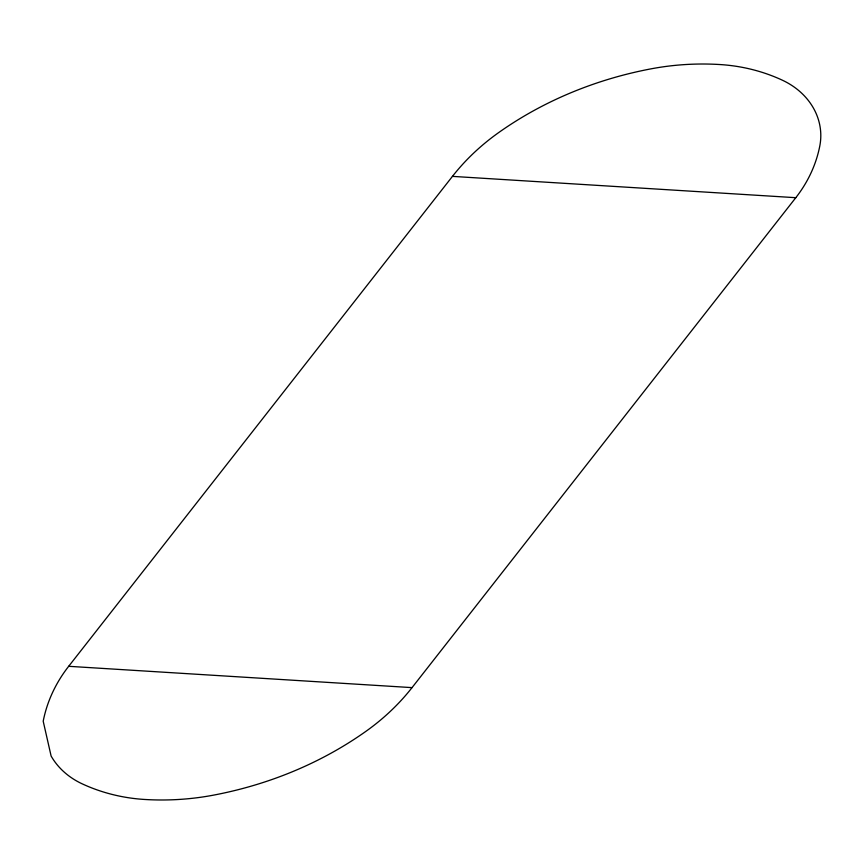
<?xml version="1.0" encoding="UTF-8"?>
<svg xmlns="http://www.w3.org/2000/svg" width="864" height="864" viewBox="0 0 864 864"><rect width="100%" height="100%" fill="white"/><g stroke="black" fill="none" stroke-linecap="round" stroke-linejoin="round"><path stroke-width="1.3" d="M68.677 666.306L452.444 176.375A240.829 207.079 0.8 0 1 498.982 132.365A363.83 312.844 0.8 0 1 650.948 68.861A240.829 207.079 0.8 0 1 720.068 64.552A153.77 132.224 0.8 0 1 782.374 80.201A72.922 62.705 0.8 0 1 819.796 145.984A153.77 132.224 0.8 0 1 795.798 197.694L412.031 687.625A240.829 207.079 0.8 0 1 365.494 731.635A363.83 312.844 0.8 0 1 213.527 795.139A240.829 207.079 0.8 0 1 144.407 799.448A153.77 132.224 0.8 0 1 82.102 783.799A72.922 62.705 0.8 0 1 51.116 756.032L43.2 721.213A163.274 140.4 0.8 0 1 68.677 666.306L412.031 687.625M452.444 176.375L795.798 197.694"/></g></svg>
